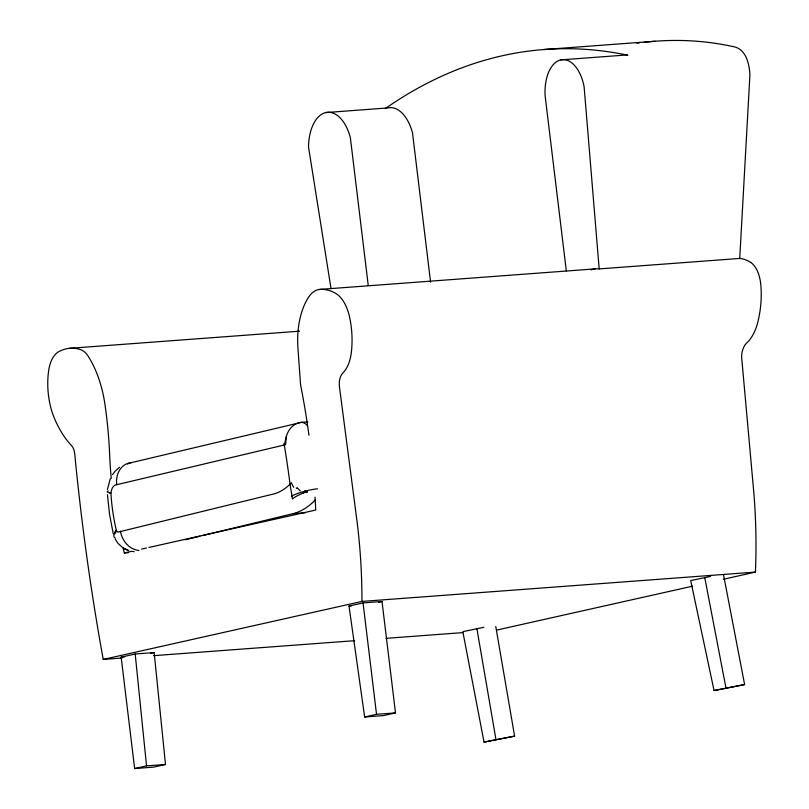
<?xml version="1.0" encoding="UTF-8"?>
<svg xmlns="http://www.w3.org/2000/svg" width="809" height="809" viewBox="0 0 809 809"><rect width="100%" height="100%" fill="white"/><g stroke="black" fill="none" stroke-linecap="round" stroke-linejoin="round"><path stroke-width="1.21" d="M750.661 262.409A76.845 41.532 -83 0 0 739.739 258.435L749.943 74.468C749.134 64.275 746.636 51.068 735.725 47.175A913.776 493.793 -83 0 0 644.207 42.29M115.272 538.137A20.994 7.139 -18.4 0 1 113.998 534.648L116.526 531.129L116.284 530.117A126.73 70.889 85.7 0 1 110.995 494.602L111.076 491.973A11.498 6.432 85.7 0 1 115.444 485.006L285.537 444.697L286.335 436.536A20.994 17.393 87.6 0 1 301.524 422.318L307.814 421.873M107.415 489.455L110.307 478.655M286.356 436.536L285.041 441.866A1.102 0.617 85.7 0 1 285.577 442.604L284.01 443.474L284.667 447.347A574.612 321.406 85.7 0 1 290.026 484.126L292.443 498.92A21.044 6.432 -16.8 0 1 307.42 491.629L307.329 492.216L304.953 490.871L303.173 493.075M116.516 531.068L116.112 530.188L114.463 533.434M115.667 532.029L115.131 531.847L115.384 532.322M112.491 474.721L114.888 471.435L119.54 467.238M296.418 488.353L297.095 487.594A20.994 15.128 40.3 0 0 300.27 490.851M293.748 487.392A20.994 15.452 42.9 0 1 291.402 482.73L289.723 484.46A93.207 52.14 85.7 0 1 274.959 493.652L118.832 531.928A4.712 2.629 85.7 0 1 116.567 530.947M185.221 539.755L199.914 536.205M202.371 535.609L292.969 513.664L305.549 512.724M127.559 464.012A32.522 18.192 85.7 0 1 131.422 462.627L301.524 422.338A19.376 10.841 85.7 0 1 307.38 425.544M122.897 547.339A266.748 149.2 85.7 0 0 124.343 552.962L131.705 551.313M141.514 549.119L146.419 548.017M148.876 547.46L315.722 510.054A479.029 267.941 85.7 0 0 315.035 497.161M111.248 478.352A266.748 149.2 85.7 0 1 109.63 454.405A275.727 154.226 85.7 0 0 104.968 404.48A87.048 48.692 85.7 0 0 88.383 356.506A25.939 14.511 85.7 0 0 80.587 349.63A83.084 46.477 85.7 0 0 58.652 351.763A29.711 16.615 85.7 0 0 48.732 370.138A54.476 30.469 85.7 0 0 54.628 418.84A92.408 51.685 85.7 0 0 71.526 445.587A10.588 5.926 85.7 0 1 74.711 453.697A1415.689 791.849 85.7 0 0 103.218 659.426L361.936 601.421L755.434 572.084A355.667 197.527 89.1 0 0 753.169 485.451L741.6 356.749A13.763 7.443 -83 0 1 746.677 343.026A35.181 19.012 -83 0 0 757.851 322.022A63.062 34.079 -83 0 0 760.864 285.425A35.687 19.285 -83 0 0 750.671 262.379M121.158 657.141L135.194 653.985L154.165 652.58L165.491 764.475L153.609 767.134L134.638 768.55L121.158 657.141L124.707 656.868M349.013 606.052L363.049 602.907L382.02 601.491L395.5 712.901L383.608 715.571L364.647 716.986L349.013 606.052L351.379 605.87M150.646 653.359L154.165 652.58M378.511 602.28L382.02 601.491M483.873 627.278L462.829 631.667L484.045 742.106L514.615 736.129L495.755 626.439M710.565 576.402L690.694 580.579L714.054 690.542L744.614 684.566L723.64 575.361M496.716 630.09L692.605 586.171M723.408 579.274L755.434 572.084M134.638 768.55L146.53 765.88L165.491 764.475M364.647 716.986L376.529 714.317L395.5 712.901M484.045 742.106L514.615 736.129M714.054 690.542L744.614 684.566M543.82 49.551L655.047 41.259M566.32 270.914L545.104 95.573A35.727 19.982 85.7 0 1 560.829 59.876L622.991 55.245A35.727 19.982 85.7 0 1 627.835 55.214A925.89 517.891 85.7 0 0 385.347 108.548M331.023 288.601L308.522 147.036A39.105 21.873 85.7 0 1 325.835 112.562L387.996 107.921A39.105 21.873 85.7 0 1 412.529 133.02L430.57 282.108M308.957 435.252A479.029 267.941 85.7 0 0 300.554 384.72L297.874 347.182A62.344 34.868 85.7 0 1 308.927 296.711A35.454 19.831 85.7 0 1 319.868 289.41L595.242 268.871A77.603 43.403 85.7 0 1 599.186 268.912L739.739 258.435M69.422 348.335L299.532 331.184M124.343 552.962L128.115 552.689M103.218 659.426L122.078 658.02M153.508 655.674L354.655 640.677M386.085 638.341L462.778 632.618M132.565 551.475L134.173 551.698M110.833 493.126L109.508 492.853M128.216 550.403L123.362 548.118L124.778 548.876M128.783 550.595L125.223 549.099M121.997 547.096L117.972 543.294L115.202 539.188M113.26 533.798L109.579 514.494L107.445 494.714M704.73 577.434L725.946 687.872M476.875 628.522L495.937 739.446M368.247 285.486L350.358 137.661A39.105 21.873 85.7 0 0 325.835 112.562M363.049 602.907L376.529 714.317M135.194 653.985L146.53 765.88M599.186 268.912L584.128 86.826A35.727 19.982 85.7 0 0 560.829 59.876M116.718 484.672A20.983 17.323 76.2 0 1 131.422 462.627M109.539 492.843A21.034 2.488 0.4 0 1 108.264 490.932M315.52 499.628A114.2 63.881 85.7 0 1 292.969 513.664M317.573 488.767A20.822 4.46 -12.8 0 0 304.427 491.326A21.499 4.601 -12.8 0 0 291.513 496.19M138.855 550.433A21.004 17.201 70.1 0 1 120.45 531.139M319.868 289.41A77.603 43.403 85.7 0 1 335.624 293.354A35.272 19.729 85.7 0 1 349.357 316.097A61.433 34.362 85.7 0 1 351.349 352.34A34.969 19.558 85.7 0 1 342.743 373.161A13.591 7.605 85.7 0 0 339.628 388.189L356.203 515.05A354.848 198.478 85.7 0 1 361.936 601.421M636.976 43.221A913.776 493.793 -83 0 1 639.383 42.897M591.268 269.913A35.454 19.831 85.7 0 1 595.242 268.871"/></g></svg>
